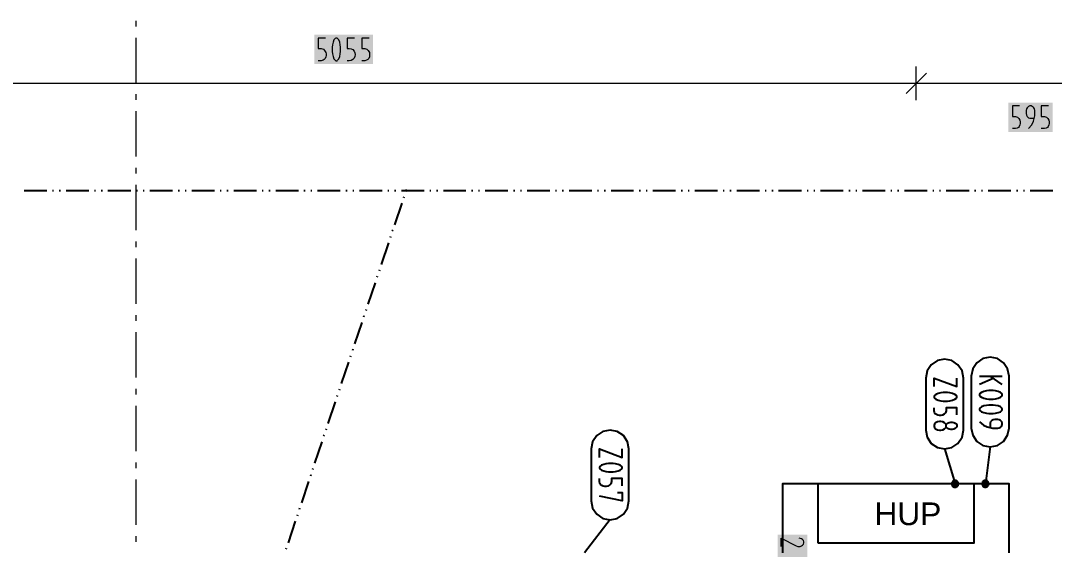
# Model space of a CAD drawing. Header units: millimetres. Extents: x 0 to 594, y 0 to 420.
# Drawn here: x 418.62 to 454.54, y 302.89 to 321.26 of the extents above; entities that cross this region are included whole.
import ezdxf

# ---------------------------------------------------------------- set-up
doc = ezdxf.new("R2010")
doc.units = ezdxf.units.MM
doc.header["$LTSCALE"] = 8
for name, color, linetype in [('PDF_Dokresleni nad rovinou rezu', 7, 'Continuous'), ('PDF_Koty delkove', 7, 'Continuous'), ('PDF_Obecne 0.25', 7, 'Continuous'), ('PDF_Osy hlavni', 7, 'Continuous'), ('PDF_Popis Klempirske vyrobky', 7, 'Continuous'), ('PDF_Popis Zamecnicke vyrobky', 7, 'Continuous'), ('PDF_Rozvadece', 7, 'Continuous'), ('PDF_Text', 7, 'Continuous')]:
    doc.layers.add(name, color=color, linetype=linetype)
doc.styles.add('PDF Arial', font='arial.ttf')

msp = doc.modelspace()

# ---------------------------------------------------------------- linework, layer by layer
at = {"layer": 'PDF_Dokresleni nad rovinou rezu', "lineweight": 25}
for points in [[(418.74, 315.362), (419.527, 315.362)], [(419.724, 315.362), (419.764, 315.362)], [(419.96, 315.362), (420, 315.362)], [(420.197, 315.362), (420.984, 315.362)], [(421.181, 315.362), (421.22, 315.362)], [(421.417, 315.362), (421.457, 315.362)], [(421.653, 315.362), (422.441, 315.362)], [(422.638, 315.362), (422.677, 315.362)], [(422.874, 315.362), (422.913, 315.362)], [(423.11, 315.362), (423.897, 315.362)], [(424.094, 315.362), (424.134, 315.362)], [(424.331, 315.362), (424.37, 315.362)], [(424.567, 315.362), (425.354, 315.362)], [(425.551, 315.362), (425.59, 315.362)], [(425.787, 315.362), (425.827, 315.362)], [(426.023, 315.362), (426.811, 315.362)], [(427.008, 315.362), (427.047, 315.362)], [(427.244, 315.362), (427.283, 315.362)], [(427.48, 315.362), (428.268, 315.362)], [(428.464, 315.362), (428.504, 315.362)], [(428.701, 315.362), (428.74, 315.362)], [(428.937, 315.362), (429.724, 315.362)], [(429.921, 315.362), (429.96, 315.362)], [(430.157, 315.362), (430.197, 315.362)], [(430.394, 315.362), (431.181, 315.362)], [(431.378, 315.362), (431.417, 315.362)], [(431.614, 315.362), (431.653, 315.362)], [(431.85, 315.362), (432.638, 315.362)], [(431.934, 315.142), (431.921, 315.105)], [(432.008, 315.362), (431.996, 315.329)], [(432.834, 315.362), (432.874, 315.362)], [(433.071, 315.362), (433.11, 315.362)], [(433.307, 315.362), (434.094, 315.362)], [(434.291, 315.362), (434.331, 315.362)], [(434.527, 315.362), (434.567, 315.362)], [(434.764, 315.362), (435.551, 315.362)], [(435.748, 315.362), (435.787, 315.362)], [(435.984, 315.362), (436.023, 315.362)], [(436.22, 315.362), (437.008, 315.362)], [(437.205, 315.362), (437.244, 315.362)], [(437.441, 315.362), (437.48, 315.362)], [(437.677, 315.362), (438.464, 315.362)], [(438.661, 315.362), (438.701, 315.362)], [(438.897, 315.362), (438.937, 315.362)], [(439.134, 315.362), (439.921, 315.362)], [(440.118, 315.362), (440.157, 315.362)], [(440.354, 315.362), (440.394, 315.362)], [(440.59, 315.362), (441.378, 315.362)], [(441.575, 315.362), (441.614, 315.362)], [(441.811, 315.362), (441.85, 315.362)], [(442.047, 315.362), (442.834, 315.362)], [(443.031, 315.362), (443.071, 315.362)], [(443.268, 315.362), (443.307, 315.362)], [(443.504, 315.362), (444.291, 315.362)], [(444.488, 315.362), (444.527, 315.362)], [(444.724, 315.362), (444.764, 315.362)], [(444.96, 315.362), (445.748, 315.362)], [(445.945, 315.362), (445.984, 315.362)], [(446.181, 315.362), (446.22, 315.362)], [(446.417, 315.362), (447.205, 315.362)], [(447.401, 315.362), (447.441, 315.362)], [(447.638, 315.362), (447.677, 315.362)], [(447.874, 315.362), (448.661, 315.362)], [(448.858, 315.362), (448.897, 315.362)], [(449.094, 315.362), (449.134, 315.362)], [(449.331, 315.362), (450.118, 315.362)], [(450.315, 315.362), (450.354, 315.362)], [(450.551, 315.362), (450.59, 315.362)], [(450.787, 315.362), (451.575, 315.362)], [(451.771, 315.362), (451.811, 315.362)], [(452.008, 315.362), (452.047, 315.362)], [(452.244, 315.362), (453.031, 315.362)], [(453.228, 315.362), (453.268, 315.362)], [(453.464, 315.362), (453.504, 315.362)], [(453.701, 315.362), (454.488, 315.362)], [(431.859, 314.918), (431.609, 314.171)], [(431.546, 313.985), (431.534, 313.947)], [(431.471, 313.761), (431.459, 313.723)], [(431.396, 313.537), (431.147, 312.79)], [(431.084, 312.603), (431.072, 312.566)], [(431.009, 312.379), (430.997, 312.342)], [(430.934, 312.155), (430.684, 311.408)], [(430.622, 311.222), (430.609, 311.184)], [(430.472, 310.774), (430.222, 310.027)], [(430.547, 310.998), (430.534, 310.96)], [(430.159, 309.84), (430.147, 309.803)], [(430.009, 309.392), (429.759, 308.646)], [(430.084, 309.616), (430.072, 309.579)], [(429.622, 308.235), (429.609, 308.198)], [(429.697, 308.459), (429.684, 308.422)], [(429.547, 308.011), (429.297, 307.264)], [(429.16, 306.854), (429.147, 306.816)], [(429.235, 307.078), (429.222, 307.04)], [(429.085, 306.63), (428.835, 305.883)], [(428.772, 305.696), (428.76, 305.659)], [(428.697, 305.472), (428.685, 305.435)], [(428.622, 305.248), (428.372, 304.502)], [(428.31, 304.315), (428.297, 304.278)], [(428.235, 304.091), (428.222, 304.054)], [(428.16, 303.867), (427.91, 303.12)], [(427.847, 302.934), (427.835, 302.896)]]:
    msp.add_lwpolyline(points, dxfattribs=at)
at = {"layer": 'PDF_Dokresleni nad rovinou rezu', "lineweight": 25, "transparency": 33554559}
msp.add_solid([(432.023, 315.409), (432.054, 315.347), (431.961, 315.378), (431.992, 315.315)], dxfattribs=at)
at = {"layer": 'PDF_Koty delkove', "lineweight": 18}
for points in [[(429.213, 320.657), (428.961, 320.657), (428.961, 320.291), (429.066, 320.291), (429.139, 320.264), (429.182, 320.224), (429.223, 320.159), (429.234, 320.107), (429.234, 320.054), (429.223, 320.002), (429.202, 319.95), (429.171, 319.91), (429.129, 319.883), (429.066, 319.87), (428.961, 319.87)], [(430.725, 320.657), (430.473, 320.657), (430.473, 320.291), (430.578, 320.291), (430.651, 320.264), (430.693, 320.224), (430.735, 320.159), (430.746, 320.107), (430.746, 320.054), (430.735, 320.002), (430.714, 319.95), (430.683, 319.91), (430.641, 319.883), (430.578, 319.87), (430.473, 319.87)], [(449.39, 318.728), (450.099, 319.437)], [(449.744, 318.492), (449.744, 319.083), (449.744, 319.673)], [(97.775, 319.083), (112.658, 319.083), (151.201, 319.083), (155.378, 319.083), (156.459, 319.083), (164.081, 319.083), (165.395, 319.083), (200.807, 319.083), (250.414, 319.083), (300.02, 319.083), (349.626, 319.083), (396.91, 319.083), (400.059, 319.083), (409.941, 319.083), (449.744, 319.083), (461.555, 319.083), (469.272, 319.083)], [(453.333, 318.295), (453.081, 318.295), (453.081, 317.928), (453.186, 317.928), (453.259, 317.902), (453.301, 317.862), (453.343, 317.797), (453.353, 317.745), (453.353, 317.692), (453.343, 317.639), (453.322, 317.587)], [(453.647, 317.508), (453.753, 317.639), (453.816, 317.771), (453.857, 317.954), (453.857, 318.139), (453.847, 318.191), (453.826, 318.23), (453.805, 318.256), (453.773, 318.283), (453.731, 318.295), (453.69, 318.295), (453.647, 318.283), (453.616, 318.256), (453.595, 318.23), (453.574, 318.191), (453.563, 318.139), (453.563, 318.033), (453.574, 317.981), (453.595, 317.928), (453.647, 317.889), (453.69, 317.876), (453.836, 317.876)], [(454.34, 318.295), (454.088, 318.295), (454.088, 317.928), (454.194, 317.928), (454.267, 317.902), (454.309, 317.862), (454.35, 317.797), (454.361, 317.745), (454.361, 317.692), (454.35, 317.639), (454.33, 317.587), (454.298, 317.548), (454.257, 317.521), (454.194, 317.508), (454.088, 317.508)], [(453.322, 317.587), (453.29, 317.548), (453.249, 317.521), (453.186, 317.508), (453.081, 317.508)], [(445.046, 302.984), (445.046, 303.278), (445.571, 303.005), (445.624, 302.984), (445.702, 302.984), (445.754, 303.005), (445.794, 303.036), (445.821, 303.068), (445.833, 303.11), (445.833, 303.152), (445.821, 303.194), (445.794, 303.225), (445.754, 303.257), (445.677, 303.278)]]:
    msp.add_lwpolyline(points, dxfattribs=at)
msp.add_lwpolyline([(429.738, 320.186), (429.738, 320.343), (429.727, 320.421), (429.706, 320.513), (429.675, 320.592), (429.633, 320.645), (429.612, 320.657), (429.57, 320.657), (429.549, 320.645), (429.507, 320.592), (429.476, 320.513), (429.454, 320.421), (429.444, 320.343), (429.444, 320.186), (429.454, 320.107), (429.476, 320.015), (429.507, 319.936), (429.549, 319.883), (429.57, 319.87), (429.612, 319.87), (429.633, 319.883), (429.675, 319.936), (429.706, 320.015), (429.727, 320.107)], close=True, dxfattribs=at)
msp.add_lwpolyline([(430.221, 320.657), (429.969, 320.657), (429.969, 320.291, -1.304795), (429.969, 319.87)], format="xyb", dxfattribs=at)
at = {"layer": 'PDF_Koty delkove', "color": 7, "lineweight": 18, "true_color": 0xffffff, "transparency": 33554559}
for points in [[(428.822, 319.752), (430.864, 319.752), (428.822, 320.776), (430.864, 320.776)], [(452.941, 317.39), (454.479, 317.39), (452.941, 318.413), (454.479, 318.413)], [(444.928, 303.396), (444.928, 301.858), (445.951, 303.396), (445.951, 301.858)]]:
    msp.add_solid(points, dxfattribs=at)
at = {"layer": 'PDF_Obecne 0.25', "lineweight": 25}
for points in [[(446.319, 305.165), (445.099, 305.165), (445.099, 302.764)], [(452.973, 302.764), (452.973, 305.165), (451.752, 305.165)]]:
    msp.add_lwpolyline(points, dxfattribs=at)
at = {"layer": 'PDF_Osy hlavni', "lineweight": 18}
for points in [[(422.618, 321.26), (422.618, 321.063)], [(422.618, 320.669), (422.618, 319.095)], [(422.618, 318.701), (422.618, 318.504)], [(422.618, 318.11), (422.618, 316.536)], [(422.618, 316.142), (422.618, 315.945)], [(422.618, 315.551), (422.618, 313.976)], [(422.618, 313.583), (422.618, 313.386)], [(422.618, 312.992), (422.618, 311.417)], [(422.618, 311.024), (422.618, 310.827)], [(422.618, 310.433), (422.618, 308.858)], [(422.618, 308.465), (422.618, 308.268)], [(422.618, 307.874), (422.618, 306.299)], [(422.618, 305.906), (422.618, 305.709)], [(422.618, 305.315), (422.618, 303.74)], [(422.618, 303.347), (422.618, 303.15)]]:
    msp.add_lwpolyline(points, dxfattribs=at)
at = {"layer": 'PDF_Popis Klempirske vyrobky', "lineweight": 25}
for points in [[(451.654, 307.104), (451.704, 306.853), (451.847, 306.64), (452.059, 306.498), (452.311, 306.448), (452.562, 306.498), (452.775, 306.64), (452.917, 306.853), (452.967, 307.104), (452.967, 308.91), (452.917, 309.161), (452.775, 309.374), (452.562, 309.516), (452.311, 309.566), (452.059, 309.516), (451.847, 309.374), (451.704, 309.161), (451.654, 308.91)], [(452.259, 308.112), (452.416, 308.112), (452.494, 308.123), (452.586, 308.143), (452.665, 308.175), (452.718, 308.217), (452.731, 308.238), (452.731, 308.28), (452.718, 308.301), (452.665, 308.343), (452.586, 308.374), (452.494, 308.395), (452.416, 308.406), (452.259, 308.406), (452.18, 308.395), (452.088, 308.374), (452.009, 308.343), (451.956, 308.301), (451.943, 308.28), (451.943, 308.238), (451.956, 308.217), (452.009, 308.175), (452.088, 308.143), (452.18, 308.123)], [(452.131, 305.048), (452.15, 305.047), (452.169, 305.05), (452.188, 305.055), (452.205, 305.063), (452.221, 305.074), (452.235, 305.088), (452.246, 305.103), (452.255, 305.12), (452.261, 305.139), (452.264, 305.158), (452.263, 305.177), (452.26, 305.196), (452.253, 305.214), (452.244, 305.231), (452.232, 305.246), (452.218, 305.259), (452.202, 305.269), (452.184, 305.277), (452.165, 305.282), (452.146, 305.283), (452.127, 305.282), (452.108, 305.277), (452.09, 305.27), (452.074, 305.259), (452.06, 305.246), (452.048, 305.231), (452.039, 305.214), (452.032, 305.196), (452.028, 305.177), (452.028, 305.158), (452.031, 305.139), (452.037, 305.121), (452.045, 305.103), (452.057, 305.088), (452.07, 305.074), (452.086, 305.063), (452.104, 305.055), (452.122, 305.05)]]:
    msp.add_lwpolyline(points, close=True, dxfattribs=at)
for points in [[(451.943, 308.91), (452.731, 308.91)], [(452.416, 308.826), (451.943, 308.616)], [(452.731, 308.616), (452.311, 308.91)], [(452.259, 307.608), (452.416, 307.608), (452.494, 307.619), (452.586, 307.64), (452.665, 307.671), (452.718, 307.713), (452.731, 307.734), (452.731, 307.776), (452.718, 307.797), (452.665, 307.839), (452.586, 307.87), (452.494, 307.892), (452.416, 307.902), (452.259, 307.902), (452.18, 307.892), (452.088, 307.87), (452.009, 307.839), (451.956, 307.797), (451.943, 307.776), (451.943, 307.734), (451.956, 307.713), (452.009, 307.671), (452.088, 307.64), (452.18, 307.619)], [(452.18, 307.619), (452.259, 307.608)], [(451.943, 307.314), (452.075, 307.209), (452.206, 307.146), (452.39, 307.104), (452.574, 307.104), (452.626, 307.115), (452.665, 307.136), (452.691, 307.156), (452.718, 307.188), (452.731, 307.23), (452.731, 307.272), (452.718, 307.314), (452.691, 307.345), (452.665, 307.366), (452.626, 307.388), (452.574, 307.398), (452.468, 307.398), (452.416, 307.388), (452.364, 307.366), (452.324, 307.314), (452.311, 307.272), (452.311, 307.125)], [(452.311, 306.459), (452.146, 305.165)], [(452.029, 305.18), (452.029, 305.18)], [(452.131, 305.048), (452.131, 305.048)], [(452.161, 305.282), (452.161, 305.282)], [(452.263, 305.15), (452.263, 305.15)]]:
    msp.add_lwpolyline(points, dxfattribs=at)
at = {"layer": 'PDF_Popis Klempirske vyrobky', "lineweight": 25, "transparency": 33554559}
for points in [[(452.254, 305.211), (452.053, 305.237), (452.029, 305.18)], [(452.254, 305.211), (452.029, 305.18), (452.263, 305.15)], [(452.263, 305.15), (452.029, 305.18), (452.038, 305.12)], [(452.263, 305.15), (452.038, 305.12), (452.239, 305.094)], [(452.239, 305.094), (452.038, 305.12), (452.075, 305.072)], [(452.217, 305.259), (452.1, 305.274), (452.053, 305.237)], [(452.217, 305.259), (452.053, 305.237), (452.254, 305.211)], [(452.239, 305.094), (452.075, 305.072), (452.192, 305.057)], [(452.192, 305.057), (452.075, 305.072), (452.131, 305.048)], [(452.1, 305.274), (452.217, 305.259), (452.161, 305.282)]]:
    msp.add_solid(points, dxfattribs=at)
at = {"layer": 'PDF_Popis Zamecnicke vyrobky', "lineweight": 25}
for points in [[(450.071, 307.034), (450.121, 306.783), (450.264, 306.57), (450.476, 306.428), (450.727, 306.378), (450.979, 306.428), (451.191, 306.57), (451.334, 306.783), (451.384, 307.034), (451.384, 308.84), (451.334, 309.091), (451.191, 309.304), (450.979, 309.446), (450.727, 309.496), (450.476, 309.446), (450.264, 309.304), (450.121, 309.091), (450.071, 308.84)], [(450.676, 308.042), (450.833, 308.042), (450.911, 308.053), (451.003, 308.073), (451.082, 308.105), (451.135, 308.146), (451.147, 308.168), (451.147, 308.209), (451.135, 308.231), (451.082, 308.272), (451.003, 308.304), (450.911, 308.325), (450.833, 308.336), (450.676, 308.336), (450.597, 308.325), (450.505, 308.304), (450.426, 308.272), (450.373, 308.231), (450.36, 308.209), (450.36, 308.168), (450.373, 308.146), (450.426, 308.105), (450.505, 308.073), (450.597, 308.053)], [(450.544, 307.034), (450.597, 307.034), (450.662, 307.045), (450.728, 307.076), (450.767, 307.118), (450.781, 307.139), (450.781, 307.223), (450.767, 307.244), (450.728, 307.286), (450.662, 307.318), (450.597, 307.328), (450.544, 307.328), (450.479, 307.318), (450.413, 307.286), (450.373, 307.244), (450.36, 307.202), (450.36, 307.16), (450.373, 307.118), (450.413, 307.076), (450.479, 307.045)], [(438.445, 304.572), (438.495, 304.321), (438.637, 304.108), (438.85, 303.966), (439.101, 303.916), (439.353, 303.966), (439.565, 304.108), (439.708, 304.321), (439.758, 304.572), (439.758, 306.378), (439.708, 306.629), (439.565, 306.842), (439.353, 306.984), (439.101, 307.034), (438.85, 306.984), (438.637, 306.842), (438.495, 306.629), (438.445, 306.378)], [(439.05, 305.58), (439.207, 305.58), (439.285, 305.591), (439.377, 305.611), (439.456, 305.643), (439.509, 305.684), (439.521, 305.706), (439.521, 305.747), (439.509, 305.769), (439.456, 305.81), (439.377, 305.842), (439.285, 305.863), (439.207, 305.874), (439.05, 305.874), (438.971, 305.863), (438.879, 305.842), (438.8, 305.81), (438.747, 305.769), (438.734, 305.747), (438.734, 305.706), (438.747, 305.684), (438.8, 305.643), (438.879, 305.611), (438.971, 305.591)], [(451.123, 305.052), (451.141, 305.059), (451.157, 305.069), (451.172, 305.081), (451.185, 305.096), (451.195, 305.112), (451.202, 305.13), (451.206, 305.149), (451.207, 305.168), (451.205, 305.187), (451.2, 305.206), (451.192, 305.223), (451.181, 305.239), (451.168, 305.253), (451.153, 305.265), (451.136, 305.274), (451.117, 305.28), (451.098, 305.283), (451.079, 305.283), (451.06, 305.28), (451.042, 305.273), (451.025, 305.264), (451.01, 305.253), (450.997, 305.238), (450.986, 305.222), (450.978, 305.205), (450.973, 305.186), (450.971, 305.167), (450.972, 305.148), (450.977, 305.129), (450.984, 305.111), (450.994, 305.095), (451.007, 305.08), (451.022, 305.068), (451.039, 305.059), (451.057, 305.052), (451.076, 305.048), (451.095, 305.047), (451.114, 305.05)]]:
    msp.add_lwpolyline(points, close=True, dxfattribs=at)
for points in [[(450.36, 308.546), (450.36, 308.84), (451.147, 308.546), (451.147, 308.84)], [(451.147, 307.559), (451.147, 307.811), (450.781, 307.811), (450.781, 307.706), (450.754, 307.632), (450.714, 307.59), (450.649, 307.549), (450.597, 307.538), (450.544, 307.538), (450.492, 307.549), (450.44, 307.569), (450.4, 307.601), (450.373, 307.643), (450.36, 307.706), (450.36, 307.811)], [(450.781, 307.223), (450.794, 307.244), (450.833, 307.275), (450.885, 307.296), (450.938, 307.307), (450.991, 307.307), (451.043, 307.296), (451.095, 307.275), (451.135, 307.233), (451.147, 307.202), (451.147, 307.16), (451.135, 307.129), (451.095, 307.086), (451.043, 307.066), (450.991, 307.055), (450.938, 307.055), (450.885, 307.066), (450.833, 307.086), (450.794, 307.118), (450.781, 307.139)], [(438.734, 306.084), (438.734, 306.378), (439.521, 306.084), (439.521, 306.378)], [(450.727, 306.389), (451.089, 305.165)], [(439.521, 305.097), (439.521, 305.349), (439.154, 305.349), (439.154, 305.243), (439.128, 305.17), (439.088, 305.128), (439.023, 305.087), (438.971, 305.076), (438.918, 305.076), (438.865, 305.087), (438.813, 305.107), (438.774, 305.139), (438.747, 305.18), (438.734, 305.243), (438.734, 305.349)], [(450.976, 305.132), (450.976, 305.132)], [(451.056, 305.279), (451.056, 305.279)], [(451.123, 305.052), (451.123, 305.052)], [(451.203, 305.199), (451.203, 305.199)], [(439.365, 304.866), (439.521, 304.866), (439.521, 304.572), (438.734, 304.739)], [(439.101, 303.926), (438.211, 302.764)]]:
    msp.add_lwpolyline(points, dxfattribs=at)
at = {"layer": 'PDF_Popis Zamecnicke vyrobky', "lineweight": 25, "transparency": 33554559}
for points in [[(451.117, 305.279), (451.004, 305.246), (450.975, 305.193)], [(451.117, 305.279), (450.975, 305.193), (451.17, 305.251)], [(451.17, 305.251), (450.975, 305.193), (450.976, 305.132)], [(451.17, 305.251), (450.976, 305.132), (451.203, 305.199)], [(451.203, 305.199), (450.976, 305.132), (451.009, 305.08)], [(451.004, 305.246), (451.117, 305.279), (451.056, 305.279)], [(451.203, 305.199), (451.009, 305.08), (451.203, 305.137)], [(451.203, 305.137), (451.009, 305.08), (451.061, 305.051)], [(451.203, 305.137), (451.061, 305.051), (451.175, 305.085)], [(451.175, 305.085), (451.061, 305.051), (451.123, 305.052)]]:
    msp.add_solid(points, dxfattribs=at)
at = {"layer": 'PDF_Rozvadece', "lineweight": 25}
msp.add_lwpolyline([(446.319, 303.118), (451.752, 303.118), (451.752, 305.165), (446.319, 305.165)], close=True, dxfattribs=at)

# ---------------------------------------------------------------- texts
at = {"layer": 'PDF_Text', "insert": (448.291, 304.118), "char_height": 0.7875, "attachment_point": 4, "style": 'PDF Arial'}
msp.add_mtext('HUP', dxfattribs=at)

doc.saveas('drawing.dxf')
